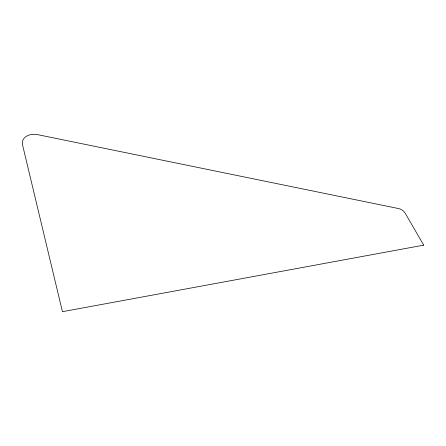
<?xml version="1.0" encoding="UTF-8"?>
<svg xmlns="http://www.w3.org/2000/svg" width="446" height="446" viewBox="0 0 446 446"><rect width="100%" height="100%" fill="white"/><g stroke="black" fill="none" stroke-linecap="round" stroke-linejoin="round"><path stroke-width="0.67" d="M423.7 245.155L62.44 311.682L22.501 144.716A13.263 9.6 9.2 0 1 37.258 134.564L398.49 208.544A7.314 4.744 39.5 0 1 405.403 213.517L423.7 245.155"/></g></svg>
